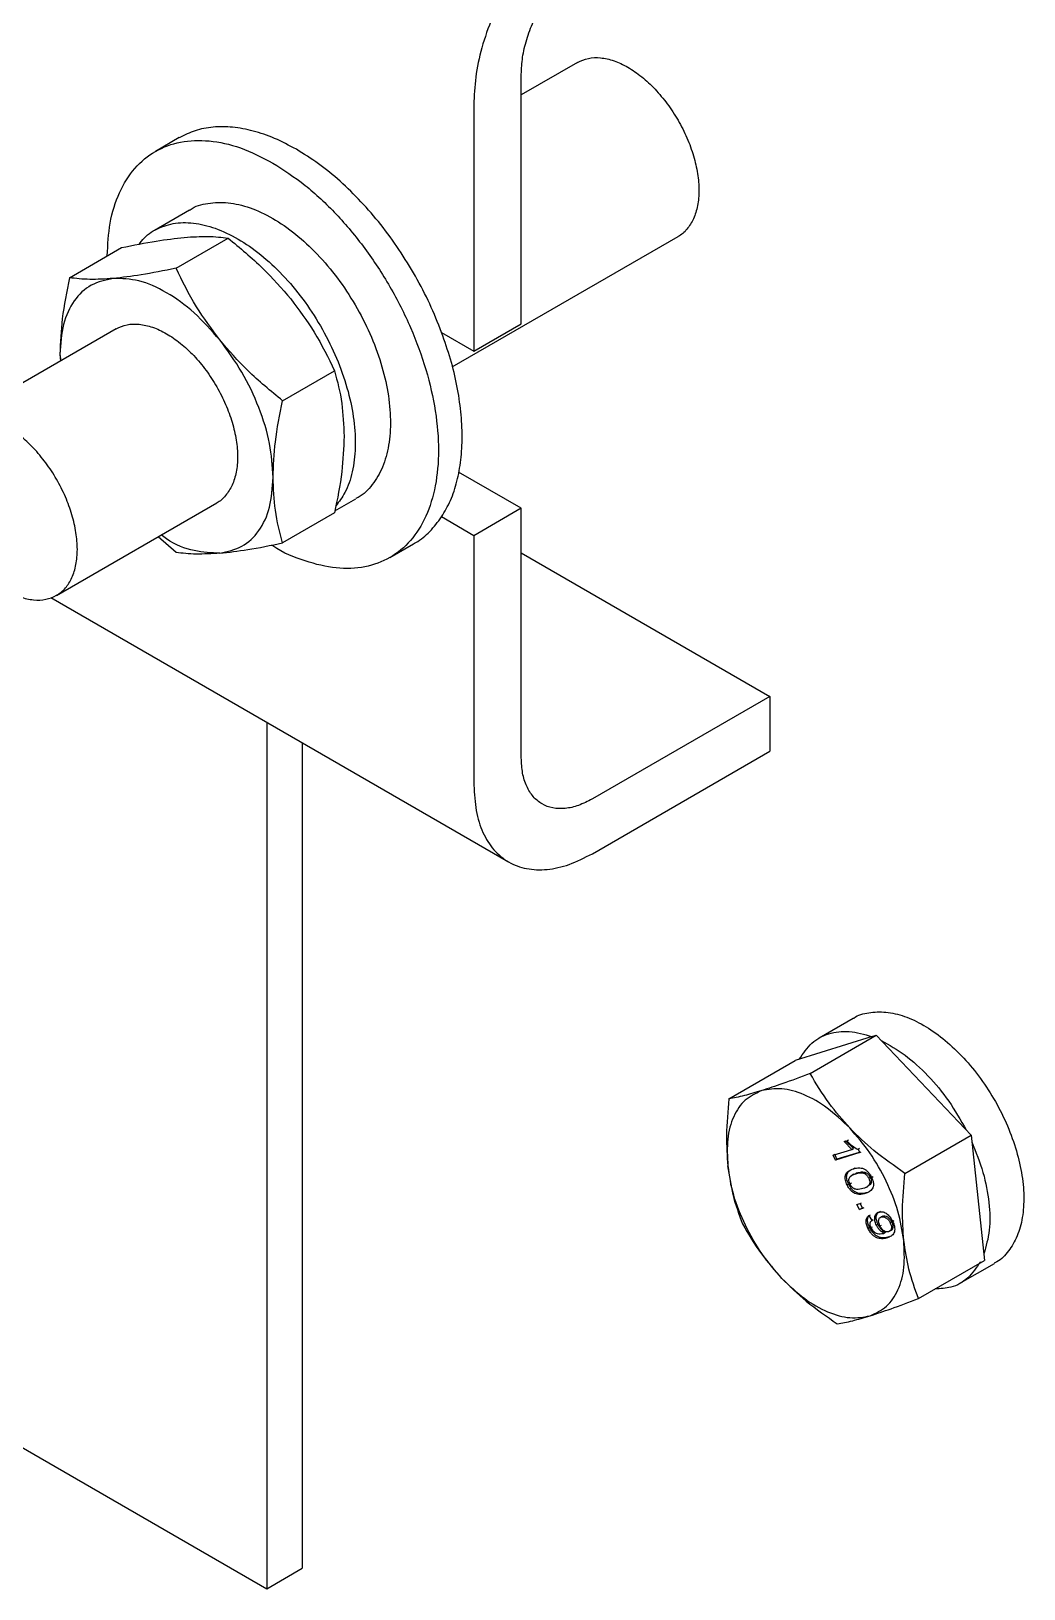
# Model space of a CAD drawing. Header units: millimetres. Extents: x 861 to 27901, y 673 to 17923.
# Drawn here: x 23506.4 to 23600.4, y 7167.7 to 7315.2 of the extents above; entities that cross this region are included whole.
import ezdxf

# ---------------------------------------------------------------- set-up
doc = ezdxf.new("R2010")
doc.units = ezdxf.units.MM
doc.header["$LTSCALE"] = 33.3

msp = doc.modelspace()

# ---------------------------------------------------------------- linework, layer by layer
at = {"color": 7, "linetype": 'Continuous', "lineweight": 25}
for p, q in [((23558.18, 7312.24), (23552.85, 7309.16)), ((23552.85, 7287.5), (23552.85, 7311.13)), ((23548.36, 7308.54), (23548.36, 7284.91)), ((23520.45, 7305.11), (23518.2, 7303.81)), ((23521.42, 7298.25), (23518.09, 7296.32)), ((23520.15, 7292.75), (23525.07, 7295.6)), ((23546.31, 7283.42), (23567.7, 7295.76)), ((23510.05, 7291.85), (23514.98, 7294.7)), ((23514.49, 7287.02), (23499.32, 7278.26)), ((23545.3, 7286.68), (23548.36, 7284.91)), ((23548.36, 7284.91), (23552.85, 7287.5)), ((23509.15, 7284.6), (23509.22, 7283.98)), ((23509.15, 7284.6), (23509.2, 7283.96)), ((23530.24, 7280.2), (23535.16, 7283.04)), ((23338.13, 7277.76), (23528.74, 7167.72)), ((23552.85, 7270.02), (23546.91, 7273.45)), ((23508.83, 7261.78), (23524, 7270.54)), ((23535.19, 7269.77), (23537.19, 7270.92)), ((23535.16, 7269.59), (23530.24, 7266.75)), ((23548.36, 7267.43), (23545.3, 7269.2)), ((23552.85, 7270.02), (23548.36, 7267.43)), ((23552.85, 7246.39), (23552.85, 7270.02)), ((23548.36, 7267.43), (23548.36, 7243.8)), ((23520.15, 7265.84), (23518.44, 7267.33)), ((23540.4, 7265.36), (23542.64, 7266.65)), ((23552.85, 7265.81), (23576.4, 7252.21)), ((23508.28, 7261.58), (23551.65, 7236.54)), ((23576.4, 7252.21), (23559.58, 7242.5)), ((23576.4, 7252.21), (23576.4, 7247.03)), ((23528.74, 7249.76), (23528.74, 7167.72)), ((23532.1, 7247.82), (23532.1, 7169.67)), ((23559.58, 7237.32), (23576.4, 7247.03)), ((23584.28, 7221.73), (23581.06, 7219.87)), ((23586.07, 7220.01), (23578.78, 7217.73)), ((23580.21, 7216.52), (23586.47, 7220.13)), ((23586.07, 7220.01), (23586.47, 7220.13)), ((23586.47, 7220.13), (23595.45, 7210.67)), ((23572.52, 7214.12), (23578.78, 7217.73)), ((23583.42, 7210.07), (23583.69, 7210.15)), ((23583.42, 7210.07), (23583.57, 7210.15)), ((23584.17, 7209.33), (23583.42, 7210.07)), ((23584.31, 7209.41), (23583.57, 7210.15)), ((23583.69, 7210.15), (23583.83, 7210.23)), ((23589.19, 7207.06), (23595.45, 7210.67)), ((23595.45, 7210.67), (23596.73, 7198.82)), ((23582.39, 7208.78), (23584.17, 7209.33)), ((23582.39, 7208.78), (23582.53, 7208.86)), ((23582.61, 7208.31), (23582.39, 7208.78)), ((23582.75, 7208.39), (23582.53, 7208.86)), ((23584.9, 7209.02), (23582.61, 7208.31)), ((23582.61, 7208.31), (23582.75, 7208.39)), ((23584.85, 7209.04), (23582.75, 7208.39)), ((23584.17, 7209.33), (23584.31, 7209.41)), ((23584.89, 7209.4), (23584.75, 7209.32)), ((23584.75, 7209.32), (23584.9, 7209.02)), ((23584.9, 7209.02), (23585.04, 7209.1)), ((23583.54, 7206.84), (23583.68, 7206.93)), ((23584.33, 7206.97), (23584.19, 7206.89)), ((23584.3, 7207.49), (23584.44, 7207.57)), ((23584.34, 7206.94), (23584.67, 7207.1)), ((23584.67, 7207.1), (23584.53, 7207.02)), ((23585.37, 7207.04), (23585.51, 7207.12)), ((23583.85, 7206.04), (23583.71, 7205.96)), ((23584.11, 7206.12), (23583.97, 7206.04)), ((23585.54, 7205.76), (23585.68, 7205.84)), ((23585.9, 7206.68), (23585.76, 7206.6)), ((23586.02, 7206.68), (23586.16, 7206.76)), ((23584.64, 7204.1), (23584.93, 7204.19)), ((23584.64, 7204.1), (23584.78, 7204.18)), ((23584.87, 7203.63), (23584.64, 7204.1)), ((23584.93, 7204.19), (23585.07, 7204.27)), ((23584.93, 7204.19), (23585.16, 7203.72)), ((23585.16, 7203.72), (23584.87, 7203.63)), ((23584.87, 7203.63), (23585.01, 7203.71)), ((23585.14, 7203.75), (23585.01, 7203.71)), ((23585.3, 7203.8), (23585.16, 7203.72)), ((23585.78, 7203.06), (23585.92, 7203.14)), ((23585.78, 7203.06), (23586.04, 7202.6)), ((23586.04, 7202.6), (23586.18, 7202.68)), ((23586.73, 7203.4), (23586.87, 7203.48)), ((23586.77, 7202.81), (23586.77, 7202.81)), ((23587.08, 7203.01), (23586.94, 7202.93)), ((23588.02, 7202.52), (23588.16, 7202.6)), ((23585.68, 7201.86), (23585.82, 7201.95)), ((23585.96, 7201.92), (23586.1, 7202)), ((23586.49, 7202.14), (23586.63, 7202.22)), ((23586.82, 7202.08), (23586.96, 7202.16)), ((23587.14, 7201.38), (23587.28, 7201.46)), ((23587.14, 7201.38), (23587.19, 7201.4)), ((23587.19, 7201.4), (23587.33, 7201.48)), ((23587.28, 7201.46), (23587.33, 7201.48)), ((23587.78, 7201.62), (23587.64, 7201.53)), ((23587.94, 7202.45), (23587.8, 7202.37)), ((23587.82, 7201.65), (23587.96, 7201.73)), ((23590.47, 7195.21), (23596.73, 7198.82)), ((23594.45, 7196.68), (23597.66, 7198.54)), ((23528.74, 7167.72), (23532.1, 7169.67))]:
    msp.add_line(p, q, dxfattribs=at)
for points in [[(23559.58, 7327.96), (23558.84, 7327.49), (23557.37, 7326.55), (23555.26, 7324.55), (23553.31, 7322.23), (23551.6, 7319.62), (23550.19, 7316.84), (23549.16, 7313.98), (23548.49, 7311.15), (23548.41, 7309.41), (23548.36, 7308.54)], [(23552.85, 7311.13), (23552.87, 7311.65), (23552.92, 7312.7), (23553.32, 7314.4), (23553.95, 7316.11), (23554.79, 7317.78), (23555.81, 7319.34), (23556.98, 7320.74), (23558.26, 7321.93), (23559.14, 7322.5), (23559.58, 7322.78)], [(23545.3, 7286.68), (23544.94, 7287.58), (23544.22, 7289.38), (23542.84, 7292.01), (23541.29, 7294.54), (23539.56, 7296.91), (23537.68, 7299.08), (23535.7, 7301.02), (23533.64, 7302.7), (23532.24, 7303.57), (23531.54, 7304.01)], [(23514.2, 7291.78), (23513.47, 7291.63), (23512.01, 7291.32), (23510.42, 7289.76), (23509.35, 7287.54), (23509.22, 7285.58), (23509.15, 7284.6)], [(23524.29, 7285.96), (23523.49, 7286.86), (23521.9, 7288.66), (23519.24, 7290.55), (23516.59, 7291.73), (23514.99, 7291.77), (23514.2, 7291.78)], [(23545.3, 7269.2), (23545.59, 7269.71), (23546.19, 7270.72), (23546.79, 7272.56), (23547.16, 7274.58), (23547.28, 7276.79), (23547.16, 7279.15), (23546.79, 7281.6), (23546.19, 7284.13), (23545.59, 7285.83), (23545.3, 7286.68)], [(23529.34, 7272.95), (23529.27, 7274.01), (23529.14, 7276.12), (23528.07, 7279.57), (23526.48, 7282.97), (23525.02, 7284.96), (23524.29, 7285.96)], [(23497.35, 7273.9), (23497.37, 7274.4), (23497.42, 7275.39), (23497.82, 7276.62), (23498.44, 7277.62), (23499.29, 7278.31), (23500.31, 7278.69), (23501.48, 7278.74), (23502.75, 7278.45), (23504.07, 7277.84), (23505.39, 7276.93), (23506.66, 7275.75), (23507.83, 7274.35), (23508.86, 7272.79), (23509.7, 7271.11), (23510.33, 7269.4), (23510.71, 7267.71), (23510.84, 7266.11), (23510.71, 7264.66), (23510.33, 7263.42), (23509.7, 7262.43), (23508.86, 7261.73), (23507.83, 7261.35), (23506.66, 7261.3), (23505.39, 7261.59), (23504.07, 7262.2), (23502.75, 7263.11), (23501.48, 7264.29), (23500.31, 7265.69), (23499.29, 7267.26), (23498.44, 7268.93), (23497.82, 7270.64), (23497.42, 7272.34), (23497.37, 7273.38), (23497.35, 7273.9)], [(23524.29, 7265.77), (23525.02, 7265.93), (23526.48, 7266.24), (23528.07, 7267.8), (23529.14, 7270.02), (23529.27, 7271.97), (23529.34, 7272.95)], [(23559.58, 7242.5), (23559.14, 7242.28), (23558.26, 7241.83), (23556.98, 7241.56), (23555.81, 7241.6), (23554.79, 7241.98), (23553.95, 7242.68), (23553.32, 7243.67), (23552.92, 7244.91), (23552.87, 7245.9), (23552.85, 7246.39)], [(23548.36, 7243.8), (23548.41, 7242.98), (23548.49, 7241.33), (23549.16, 7239.27), (23550.19, 7237.62), (23551.6, 7236.45), (23553.31, 7235.82), (23555.26, 7235.75), (23557.37, 7236.2), (23558.84, 7236.95), (23559.58, 7237.32)], [(23579.18, 7217.86), (23579.55, 7218.41), (23580.28, 7219.51), (23581.93, 7220.37), (23583.87, 7220.63), (23585.34, 7220.21), (23586.07, 7220.01)], [(23586.94, 7219.64), (23587.7, 7219.21), (23589.21, 7218.37), (23591.39, 7216.36), (23593.4, 7213.96), (23594.45, 7212.1), (23594.98, 7211.17)], [(23575.62, 7214.89), (23575.07, 7214.63), (23573.97, 7214.13), (23572.89, 7212.5), (23572.28, 7210.38), (23572.37, 7208.63), (23572.41, 7207.76)], [(23583.95, 7211.36), (23583.25, 7212.02), (23581.85, 7213.36), (23579.62, 7214.6), (23577.46, 7215.22), (23576.23, 7215), (23575.62, 7214.89)], [(23589.08, 7200.7), (23588.93, 7201.62), (23588.63, 7203.46), (23587.48, 7206.33), (23585.93, 7209.07), (23584.61, 7210.59), (23583.95, 7211.36)], [(23595.52, 7210.05), (23595.9, 7209.08), (23596.68, 7207.14), (23597.21, 7204.27), (23597.28, 7201.6), (23596.87, 7200.16), (23596.66, 7199.44)], [(23577.54, 7197.1), (23576.88, 7197.87), (23575.57, 7199.39), (23574.01, 7202.13), (23572.87, 7205), (23572.56, 7206.84), (23572.41, 7207.76)], [(23585.88, 7193.57), (23586.42, 7193.83), (23587.52, 7194.33), (23588.6, 7195.96), (23589.21, 7198.08), (23589.12, 7199.83), (23589.08, 7200.7)], [(23577.54, 7197.1), (23578.24, 7196.44), (23579.64, 7195.1), (23581.87, 7193.86), (23584.03, 7193.24), (23585.26, 7193.46), (23585.88, 7193.57)]]:
    msp.add_open_spline(points, degree=3, dxfattribs=at)
for points, knots in [([(23558.18, 7312.24), (23558.51, 7312.39), (23559.17, 7312.69), (23560.35, 7312.72), (23561.62, 7312.44), (23562.94, 7311.82), (23564.26, 7310.91), (23565.53, 7309.73), (23566.7, 7308.33), (23567.73, 7306.77), (23568.57, 7305.1), (23569.2, 7303.38), (23569.58, 7301.7), (23569.71, 7300.09), (23569.58, 7298.65), (23569.2, 7297.39), (23568.56, 7296.43), (23568.04, 7295.89), (23567.7, 7295.76), (23567.7, 7295.76)], [0, 0, 0, 0, 0.062474, 0.124974, 0.187474, 0.249974, 0.312474, 0.374974, 0.437474, 0.499974, 0.562474, 0.624974, 0.687474, 0.749974, 0.812474, 0.874974, 0.937474, 0.999974, 1, 1, 1, 1]), ([(23531.54, 7304.01), (23530.86, 7304.37), (23529.48, 7305.11), (23527.45, 7305.79), (23525.49, 7306.16), (23523.64, 7306.16), (23521.93, 7305.84), (23520.94, 7305.35), (23520.45, 7305.1)], [0, 0, 0, 0, 0.167499, 0.334997, 0.502496, 0.669994, 0.837493, 1, 1, 1, 1]), ([(23513.63, 7293.92), (23513.68, 7294.98), (23513.8, 7297.19), (23514.71, 7299.99), (23516.16, 7302.31), (23518.13, 7303.93), (23520.52, 7304.82), (23523.26, 7304.92), (23526.22, 7304.29), (23528.27, 7303.24), (23529.3, 7302.71)], [0, 0, 0, 0, 0.1161625, 0.242425, 0.3686875, 0.49495, 0.6212125, 0.747475, 0.8737375, 1, 1, 1, 1]), ([(23529.3, 7302.71), (23530.33, 7302.05), (23532.38, 7300.73), (23535.35, 7297.94), (23538.08, 7294.69), (23540.47, 7291.04), (23542.44, 7287.14), (23543.9, 7283.14), (23544.8, 7279.2), (23545.1, 7275.46), (23544.8, 7272.08), (23543.9, 7269.18), (23542.44, 7266.87), (23540.47, 7265.23), (23538.08, 7264.35), (23535.35, 7264.23), (23532.39, 7264.96), (23530.28, 7265.78), (23529.22, 7266.51), (23529.18, 7266.54)], [0, 0, 0, 0, 0.062341, 0.124683, 0.187024, 0.249365, 0.311707, 0.374048, 0.436389, 0.49873, 0.561072, 0.623413, 0.685754, 0.748096, 0.810437, 0.872778, 0.93512, 0.997461, 1, 1, 1, 1]), ([(23521.42, 7298.23), (23521.44, 7298.25), (23521.93, 7298.64), (23523.15, 7298.94), (23525.05, 7299.04), (23527.14, 7298.55), (23529.3, 7297.55), (23531.47, 7296.05), (23533.55, 7294.13), (23535.47, 7291.85), (23537.16, 7289.3), (23538.56, 7286.57), (23539.61, 7283.76), (23540.27, 7280.99), (23540.52, 7278.35), (23540.35, 7275.95), (23539.77, 7273.85), (23538.77, 7272.22), (23537.88, 7271.24), (23537.25, 7270.99), (23537.17, 7270.96)], [0, 0, 0, 0, 0.002937, 0.064696, 0.126455, 0.188214, 0.249972, 0.311731, 0.37349, 0.435249, 0.497008, 0.558767, 0.620526, 0.682285, 0.744044, 0.805802, 0.867561, 0.92932, 0.991079, 1, 1, 1, 1]), ([(23516.65, 7295.01), (23516.8, 7295.22), (23517.32, 7295.93), (23518.56, 7296.65), (23520.3, 7297.13), (23522.28, 7297.03), (23524.39, 7296.41), (23526.56, 7295.26), (23528.71, 7293.65), (23530.76, 7291.62), (23532.63, 7289.26), (23534.24, 7286.65), (23535.55, 7283.88), (23536.5, 7281.08), (23537.05, 7278.33), (23537.19, 7275.74), (23536.9, 7273.43), (23536.28, 7271.54), (23535.59, 7270.66), (23535.28, 7270.26)], [0, 0, 0, 0, 0.024962, 0.086637, 0.148312, 0.209988, 0.271663, 0.333339, 0.395014, 0.456689, 0.518365, 0.58004, 0.641716, 0.703391, 0.765066, 0.826742, 0.888417, 0.950093, 1, 1, 1, 1]), ([(23514.98, 7294.7), (23516.11, 7294.93), (23518.27, 7295.37), (23520.07, 7295.57), (23520.93, 7295.67)], [0, 0, 0, 0, 0.523687, 1, 1, 1, 1]), ([(23520.93, 7295.67), (23521.7, 7295.72), (23523.32, 7295.82), (23524.47, 7295.67), (23525.07, 7295.6)], [0, 0, 0, 0, 0.476313, 1, 1, 1, 1]), ([(23525.07, 7295.6), (23526.2, 7294.67), (23528.36, 7292.91), (23530.16, 7290.83), (23531.02, 7289.84)], [0, 0, 0, 0, 0.523687, 1, 1, 1, 1]), ([(23520.15, 7292.75), (23519.01, 7292.52), (23516.85, 7292.08), (23515.05, 7291.88), (23514.2, 7291.78)], [0, 0, 0, 0, 0.523687, 1, 1, 1, 1]), ([(23524.29, 7285.96), (23523.52, 7287), (23521.9, 7289.17), (23520.75, 7291.52), (23520.15, 7292.75)], [0, 0, 0, 0, 0.476313, 1, 1, 1, 1]), ([(23510.05, 7291.85), (23509.79, 7290.54), (23509.28, 7288.05), (23509.19, 7285.71), (23509.15, 7284.6)], [0, 0, 0, 0, 0.523687, 1, 1, 1, 1]), ([(23514.2, 7291.78), (23513.43, 7291.73), (23511.8, 7291.63), (23510.66, 7291.78), (23510.05, 7291.85)], [0, 0, 0, 0, 0.476313, 1, 1, 1, 1]), ([(23531.02, 7289.84), (23531.79, 7288.8), (23533.41, 7286.63), (23534.56, 7284.28), (23535.16, 7283.04)], [0, 0, 0, 0, 0.476313, 1, 1, 1, 1]), ([(23514.49, 7287.02), (23514.82, 7287.17), (23515.47, 7287.47), (23516.65, 7287.49), (23517.92, 7287.21), (23519.24, 7286.6), (23520.56, 7285.68), (23521.84, 7284.51), (23523.01, 7283.11), (23524.03, 7281.54), (23524.87, 7279.87), (23525.5, 7278.16), (23525.88, 7276.47), (23526.02, 7274.87), (23525.88, 7273.42), (23525.5, 7272.17), (23524.86, 7271.21), (23524.34, 7270.66), (23524, 7270.54), (23524, 7270.54)], [0, 0, 0, 0, 0.062474, 0.124974, 0.187474, 0.249974, 0.312474, 0.374974, 0.437474, 0.499974, 0.562474, 0.624974, 0.687474, 0.749974, 0.812474, 0.874974, 0.937474, 0.999974, 1, 1, 1, 1]), ([(23530.24, 7280.2), (23529.11, 7281.13), (23526.94, 7282.89), (23525.15, 7284.97), (23524.29, 7285.96)], [0, 0, 0, 0, 0.523687, 1, 1, 1, 1]), ([(23535.16, 7283.04), (23535.43, 7282.04), (23535.93, 7280.13), (23536.02, 7277.9), (23536.06, 7276.84)], [0, 0, 0, 0, 0.523687, 1, 1, 1, 1]), ([(23529.34, 7272.95), (23529.38, 7274.06), (23529.47, 7276.39), (23529.97, 7278.89), (23530.24, 7280.2)], [0, 0, 0, 0, 0.476313, 1, 1, 1, 1]), ([(23536.06, 7276.84), (23536.02, 7275.73), (23535.93, 7273.4), (23535.43, 7270.9), (23535.16, 7269.59)], [0, 0, 0, 0, 0.4763129, 1, 1, 1, 1]), ([(23530.24, 7266.75), (23529.97, 7267.75), (23529.47, 7269.66), (23529.38, 7271.89), (23529.34, 7272.95)], [0, 0, 0, 0, 0.523687, 1, 1, 1, 1]), ([(23542.63, 7266.67), (23542.71, 7266.71), (23543.29, 7266.98), (23544.22, 7267.79), (23544.94, 7268.73), (23545.3, 7269.2)], [0, 0, 0, 0, 0.068291, 0.534146, 1, 1, 1, 1]), ([(23524.29, 7265.77), (23523.49, 7265.8), (23521.91, 7265.86), (23519.94, 7266.59), (23518.9, 7267.37), (23518.73, 7267.5)], [0, 0, 0, 0, 0.455466, 0.910933, 1, 1, 1, 1]), ([(23524.29, 7265.77), (23525.15, 7265.87), (23526.94, 7266.07), (23529.11, 7266.51), (23530.24, 7266.75)], [0, 0, 0, 0, 0.476313, 1, 1, 1, 1]), ([(23524.29, 7265.77), (23523.52, 7265.73), (23521.9, 7265.62), (23520.75, 7265.77), (23520.15, 7265.84)], [0, 0, 0, 0, 0.4763129, 1, 1, 1, 1]), ([(23584.28, 7221.72), (23584.3, 7221.73), (23584.71, 7222.06), (23585.75, 7222.31), (23587.36, 7222.4), (23589.13, 7221.99), (23590.96, 7221.14), (23592.79, 7219.88), (23594.56, 7218.25), (23596.19, 7216.32), (23597.63, 7214.16), (23598.81, 7211.85), (23599.71, 7209.48), (23600.28, 7207.12), (23600.5, 7204.88), (23600.36, 7202.84), (23599.87, 7201.07), (23599.04, 7199.67), (23598.27, 7198.83), (23597.73, 7198.6), (23597.65, 7198.57)], [0, 0, 0, 0, 0.002895, 0.064551, 0.126207, 0.187863, 0.249519, 0.311175, 0.372831, 0.434487, 0.496143, 0.557799, 0.619455, 0.681111, 0.742767, 0.804423, 0.866079, 0.927735, 0.989391, 1, 1, 1, 1]), ([(23580.21, 7216.52), (23579.32, 7216.18), (23577.63, 7215.54), (23576.26, 7215.1), (23575.62, 7214.89)], [0, 0, 0, 0, 0.532771, 1, 1, 1, 1]), ([(23583.95, 7211.36), (23583.28, 7212.12), (23581.83, 7213.77), (23580.77, 7215.56), (23580.21, 7216.52)], [0, 0, 0, 0, 0.467229, 1, 1, 1, 1]), ([(23575.62, 7214.89), (23575.04, 7214.72), (23573.81, 7214.35), (23572.97, 7214.2), (23572.52, 7214.12)], [0, 0, 0, 0, 0.467229, 1, 1, 1, 1]), ([(23572.52, 7214.12), (23572.41, 7212.96), (23572.2, 7210.77), (23572.34, 7208.72), (23572.41, 7207.76)], [0, 0, 0, 0, 0.532771, 1, 1, 1, 1]), ([(23589.19, 7207.06), (23588.18, 7207.76), (23586.29, 7209.07), (23584.7, 7210.63), (23583.95, 7211.36)], [0, 0, 0, 0, 0.532771, 1, 1, 1, 1]), ([(23583.69, 7210.15), (23583.86, 7209.97), (23584.2, 7209.61), (23584.57, 7209.42), (23584.75, 7209.32)], [0, 0, 0, 0, 0.500866, 1, 1, 1, 1]), ([(23572.41, 7207.76), (23572.54, 7206.84), (23572.83, 7204.87), (23573.47, 7203.17), (23573.8, 7202.27)], [0, 0, 0, 0, 0.467229, 1, 1, 1, 1]), ([(23583.54, 7206.84), (23583.58, 7206.93), (23583.65, 7207.11), (23583.91, 7207.34), (23584.14, 7207.43), (23584.3, 7207.49)], [0, 0, 0, 0, 0.249754, 0.499871, 1, 1, 1, 1]), ([(23583.85, 7206.04), (23583.78, 7206.2), (23583.69, 7206.43), (23583.65, 7206.73), (23583.67, 7206.86), (23583.68, 7206.93)], [0, 0, 0, 0, 0.499036, 0.74951, 1, 1, 1, 1]), ([(23583.68, 7206.93), (23583.72, 7207.02), (23583.79, 7207.19), (23583.92, 7207.3), (23583.99, 7207.35)], [0, 0, 0, 0, 0.499636, 1, 1, 1, 1]), ([(23583.97, 7206.04), (23583.94, 7206.12), (23583.88, 7206.27), (23583.87, 7206.48), (23583.91, 7206.66), (23584.11, 7206.88), (23584.34, 7206.96), (23584.53, 7207.02)], [0, 0, 0, 0, 0.124696, 0.249462, 0.374432, 0.499637, 1, 1, 1, 1]), ([(23584.3, 7207.49), (23584.43, 7207.52), (23584.7, 7207.59), (23585.08, 7207.58), (23585.4, 7207.44), (23585.65, 7207.25), (23585.86, 7206.99), (23585.97, 7206.78), (23586.02, 7206.68)], [0, 0, 0, 0, 0.250482, 0.500346, 0.631705, 0.750221, 0.874987, 1, 1, 1, 1]), ([(23584.53, 7207.02), (23584.66, 7207.06), (23584.85, 7207.11), (23585.13, 7207.12), (23585.29, 7207.07), (23585.37, 7207.04)], [0, 0, 0, 0, 0.500372, 0.750515, 1, 1, 1, 1]), ([(23584.67, 7207.1), (23584.8, 7207.14), (23584.99, 7207.19), (23585.27, 7207.2), (23585.43, 7207.15), (23585.51, 7207.12)], [0, 0, 0, 0, 0.500372, 0.750515, 1, 1, 1, 1]), ([(23585.37, 7207.04), (23585.4, 7207.02), (23585.48, 7206.97), (23585.59, 7206.87), (23585.68, 7206.74), (23585.73, 7206.65), (23585.76, 7206.6)], [0, 0, 0, 0, 0.250158, 0.500156, 0.750032, 1, 1, 1, 1]), ([(23585.51, 7207.12), (23585.54, 7207.1), (23585.62, 7207.05), (23585.73, 7206.95), (23585.81, 7206.85), (23585.86, 7206.76), (23585.88, 7206.71), (23585.9, 7206.68)], [0, 0, 0, 0, 0.250055, 0.499949, 0.749722, 0.874857, 1, 1, 1, 1]), ([(23589.08, 7200.7), (23589.01, 7201.66), (23588.87, 7203.71), (23589.08, 7205.9), (23589.19, 7207.06)], [0, 0, 0, 0, 0.467229, 1, 1, 1, 1]), ([(23583.71, 7205.96), (23583.64, 7206.12), (23583.54, 7206.35), (23583.52, 7206.61), (23583.52, 7206.75), (23583.53, 7206.81), (23583.54, 7206.84)], [0, 0, 0, 0, 0.498795, 0.749148, 0.874576, 1, 1, 1, 1]), ([(23585.43, 7205.15), (23585.3, 7205.12), (23585.03, 7205.05), (23584.66, 7205.07), (23584.33, 7205.2), (23584.09, 7205.39), (23583.87, 7205.65), (23583.76, 7205.86), (23583.71, 7205.96)], [0, 0, 0, 0, 0.250476, 0.500347, 0.625768, 0.750176, 0.87497, 1, 1, 1, 1]), ([(23585.57, 7205.23), (23585.44, 7205.2), (23585.17, 7205.13), (23584.8, 7205.15), (23584.47, 7205.28), (23584.23, 7205.47), (23584.01, 7205.74), (23583.9, 7205.94), (23583.85, 7206.04)], [0, 0, 0, 0, 0.2504715, 0.5003388, 0.6261881, 0.7501805, 0.8749718, 1, 1, 1, 1]), ([(23585.2, 7205.62), (23585.02, 7205.56), (23584.78, 7205.5), (23584.45, 7205.56), (23584.27, 7205.66), (23584.1, 7205.82), (23584.01, 7205.97), (23583.97, 7206.04)], [0, 0, 0, 0, 0.5004095, 0.6256126, 0.7505797, 0.8753437, 1, 1, 1, 1]), ([(23585.76, 7206.6), (23585.79, 7206.53), (23585.85, 7206.38), (23585.86, 7206.16), (23585.82, 7205.99), (23585.62, 7205.76), (23585.39, 7205.68), (23585.2, 7205.62)], [0, 0, 0, 0, 0.124745, 0.249484, 0.374471, 0.499648, 1, 1, 1, 1]), ([(23586.02, 7206.68), (23586.07, 7206.58), (23586.16, 7206.37), (23586.22, 7206.05), (23586.2, 7205.78), (23585.99, 7205.38), (23585.68, 7205.25), (23585.43, 7205.15)], [0, 0, 0, 0, 0.125373, 0.250644, 0.375698, 0.501113, 1, 1, 1, 1]), ([(23585.9, 7206.68), (23585.93, 7206.61), (23585.99, 7206.46), (23586, 7206.24), (23585.96, 7206.07), (23585.85, 7205.93), (23585.74, 7205.89), (23585.67, 7205.86)], [0, 0, 0, 0, 0.183123, 0.366237, 0.549716, 0.733474, 1, 1, 1, 1]), ([(23585.68, 7201.86), (23585.63, 7201.99), (23585.54, 7202.19), (23585.5, 7202.44), (23585.5, 7202.67), (23585.58, 7202.91), (23585.71, 7203.01), (23585.78, 7203.06)], [0, 0, 0, 0, 0.249859, 0.375718, 0.500481, 0.749846, 1, 1, 1, 1]), ([(23585.82, 7201.95), (23585.77, 7202.08), (23585.68, 7202.27), (23585.64, 7202.52), (23585.64, 7202.76), (23585.72, 7202.99), (23585.85, 7203.09), (23585.92, 7203.14)], [0, 0, 0, 0, 0.249859, 0.375956, 0.500482, 0.749847, 1, 1, 1, 1]), ([(23586.04, 7202.6), (23586, 7202.56), (23585.92, 7202.5), (23585.86, 7202.38), (23585.86, 7202.26), (23585.87, 7202.15), (23585.91, 7202.03), (23585.94, 7201.96), (23585.96, 7201.92)], [0, 0, 0, 0, 0.276477, 0.499318, 0.623718, 0.749496, 0.874756, 1, 1, 1, 1]), ([(23586.49, 7202.14), (23586.46, 7202.21), (23586.39, 7202.36), (23586.34, 7202.58), (23586.32, 7202.79), (23586.34, 7202.98), (23586.4, 7203.14), (23586.51, 7203.31), (23586.64, 7203.37), (23586.73, 7203.4)], [0, 0, 0, 0, 0.125074, 0.250064, 0.373261, 0.500199, 0.624296, 0.750369, 1, 1, 1, 1]), ([(23586.63, 7202.22), (23586.62, 7202.26), (23586.58, 7202.33), (23586.53, 7202.48), (23586.48, 7202.66), (23586.46, 7202.87), (23586.48, 7203.06), (23586.54, 7203.22), (23586.61, 7203.34), (23586.68, 7203.37), (23586.7, 7203.39)], [0, 0, 0, 0, 0.07547, 0.150945, 0.301578, 0.450313, 0.603034, 0.752855, 0.90453, 1, 1, 1, 1]), ([(23586.82, 7202.08), (23586.78, 7202.18), (23586.72, 7202.32), (23586.69, 7202.51), (23586.7, 7202.64), (23586.73, 7202.75), (23586.8, 7202.87), (23586.88, 7202.91), (23586.94, 7202.93)], [0, 0, 0, 0, 0.249521, 0.373851, 0.499889, 0.624096, 0.750315, 1, 1, 1, 1]), ([(23586.73, 7203.4), (23586.83, 7203.42), (23586.98, 7203.45), (23587.22, 7203.38), (23587.41, 7203.28), (23587.59, 7203.14), (23587.81, 7202.9), (23587.94, 7202.67), (23588.02, 7202.52)], [0, 0, 0, 0, 0.249869, 0.376454, 0.500348, 0.627239, 0.750824, 1, 1, 1, 1]), ([(23586.94, 7202.93), (23587, 7202.94), (23587.14, 7202.97), (23587.35, 7202.89), (23587.5, 7202.77), (23587.66, 7202.62), (23587.74, 7202.47), (23587.8, 7202.37)], [0, 0, 0, 0, 0.2502504, 0.4998418, 0.6295763, 0.7506654, 1, 1, 1, 1]), ([(23587.08, 7203.01), (23587.14, 7203.03), (23587.28, 7203.05), (23587.49, 7202.97), (23587.64, 7202.85), (23587.8, 7202.7), (23587.88, 7202.55), (23587.94, 7202.45)], [0, 0, 0, 0, 0.25025, 0.499841, 0.629288, 0.750666, 1, 1, 1, 1]), ([(23588.02, 7202.52), (23588.07, 7202.42), (23588.16, 7202.22), (23588.21, 7201.91), (23588.22, 7201.63), (23588.13, 7201.33), (23587.89, 7201.09), (23587.64, 7201), (23587.52, 7200.96)], [0, 0, 0, 0, 0.125064, 0.25009, 0.37511, 0.500169, 0.749441, 1, 1, 1, 1]), ([(23573.8, 7202.27), (23574.36, 7201.31), (23575.41, 7199.52), (23576.86, 7197.87), (23577.54, 7197.1)], [0, 0, 0, 0, 0.532771, 1, 1, 1, 1]), ([(23587.52, 7200.96), (23587.38, 7200.92), (23587.1, 7200.85), (23586.69, 7200.88), (23586.34, 7201.05), (23586.09, 7201.26), (23585.85, 7201.54), (23585.74, 7201.76), (23585.68, 7201.86)], [0, 0, 0, 0, 0.250485, 0.500119, 0.627899, 0.750092, 0.874994, 1, 1, 1, 1]), ([(23587.66, 7201.04), (23587.52, 7201), (23587.24, 7200.93), (23586.83, 7200.96), (23586.48, 7201.13), (23586.23, 7201.34), (23585.99, 7201.62), (23585.88, 7201.84), (23585.82, 7201.95)], [0, 0, 0, 0, 0.250485, 0.500118, 0.62804, 0.750092, 0.874994, 1, 1, 1, 1]), ([(23585.96, 7201.92), (23585.99, 7201.85), (23586.07, 7201.72), (23586.22, 7201.54), (23586.39, 7201.42), (23586.71, 7201.31), (23586.95, 7201.35), (23587.14, 7201.38)], [0, 0, 0, 0, 0.1252073, 0.25031, 0.3753386, 0.5006201, 1, 1, 1, 1]), ([(23587.19, 7201.4), (23587.13, 7201.43), (23586.99, 7201.5), (23586.8, 7201.68), (23586.62, 7201.89), (23586.54, 7202.06), (23586.49, 7202.14)], [0, 0, 0, 0, 0.248943, 0.49945, 0.750285, 1, 1, 1, 1]), ([(23587.33, 7201.48), (23587.27, 7201.51), (23587.13, 7201.58), (23586.94, 7201.76), (23586.76, 7201.97), (23586.68, 7202.14), (23586.63, 7202.22)], [0, 0, 0, 0, 0.24954, 0.50198, 0.751372, 1, 1, 1, 1]), ([(23587.64, 7201.53), (23587.57, 7201.52), (23587.48, 7201.5), (23587.33, 7201.54), (23587.21, 7201.6), (23587.1, 7201.69), (23586.96, 7201.84), (23586.88, 7201.98), (23586.82, 7202.08)], [0, 0, 0, 0, 0.249976, 0.378222, 0.500342, 0.627452, 0.750811, 1, 1, 1, 1]), ([(23587.8, 7202.37), (23587.84, 7202.27), (23587.9, 7202.12), (23587.91, 7201.93), (23587.9, 7201.81), (23587.86, 7201.7), (23587.78, 7201.6), (23587.69, 7201.56), (23587.64, 7201.53)], [0, 0, 0, 0, 0.249017, 0.372138, 0.499365, 0.623562, 0.749893, 1, 1, 1, 1]), ([(23587.94, 7202.45), (23587.98, 7202.35), (23588.04, 7202.2), (23588.05, 7202.01), (23588.04, 7201.89), (23588, 7201.78), (23587.92, 7201.68), (23587.83, 7201.64), (23587.78, 7201.62)], [0, 0, 0, 0, 0.249017, 0.371845, 0.499365, 0.623226, 0.749892, 1, 1, 1, 1]), ([(23590.47, 7195.21), (23590.14, 7196.11), (23589.51, 7197.81), (23589.22, 7199.78), (23589.08, 7200.7)], [0, 0, 0, 0, 0.532771, 1, 1, 1, 1]), ([(23596.33, 7198.69), (23595.96, 7198.15), (23595.22, 7197.05), (23593.73, 7196.19), (23592.56, 7196.14), (23592.05, 7196.12)], [0, 0, 0, 0, 0.362113, 0.724226, 1, 1, 1, 1]), ([(23577.54, 7197.1), (23578.28, 7196.37), (23579.88, 7194.81), (23581.77, 7193.51), (23582.78, 7192.81)], [0, 0, 0, 0, 0.467229, 1, 1, 1, 1]), ([(23585.88, 7193.57), (23586.52, 7193.78), (23587.89, 7194.23), (23589.58, 7194.87), (23590.47, 7195.21)], [0, 0, 0, 0, 0.467229, 1, 1, 1, 1]), ([(23582.78, 7192.81), (23583.23, 7192.89), (23584.07, 7193.04), (23585.3, 7193.4), (23585.88, 7193.57)], [0, 0, 0, 0, 0.5327709, 1, 1, 1, 1])]:
    msp.add_open_spline(points, degree=3, knots=knots, dxfattribs=at)

doc.saveas('drawing.dxf')
